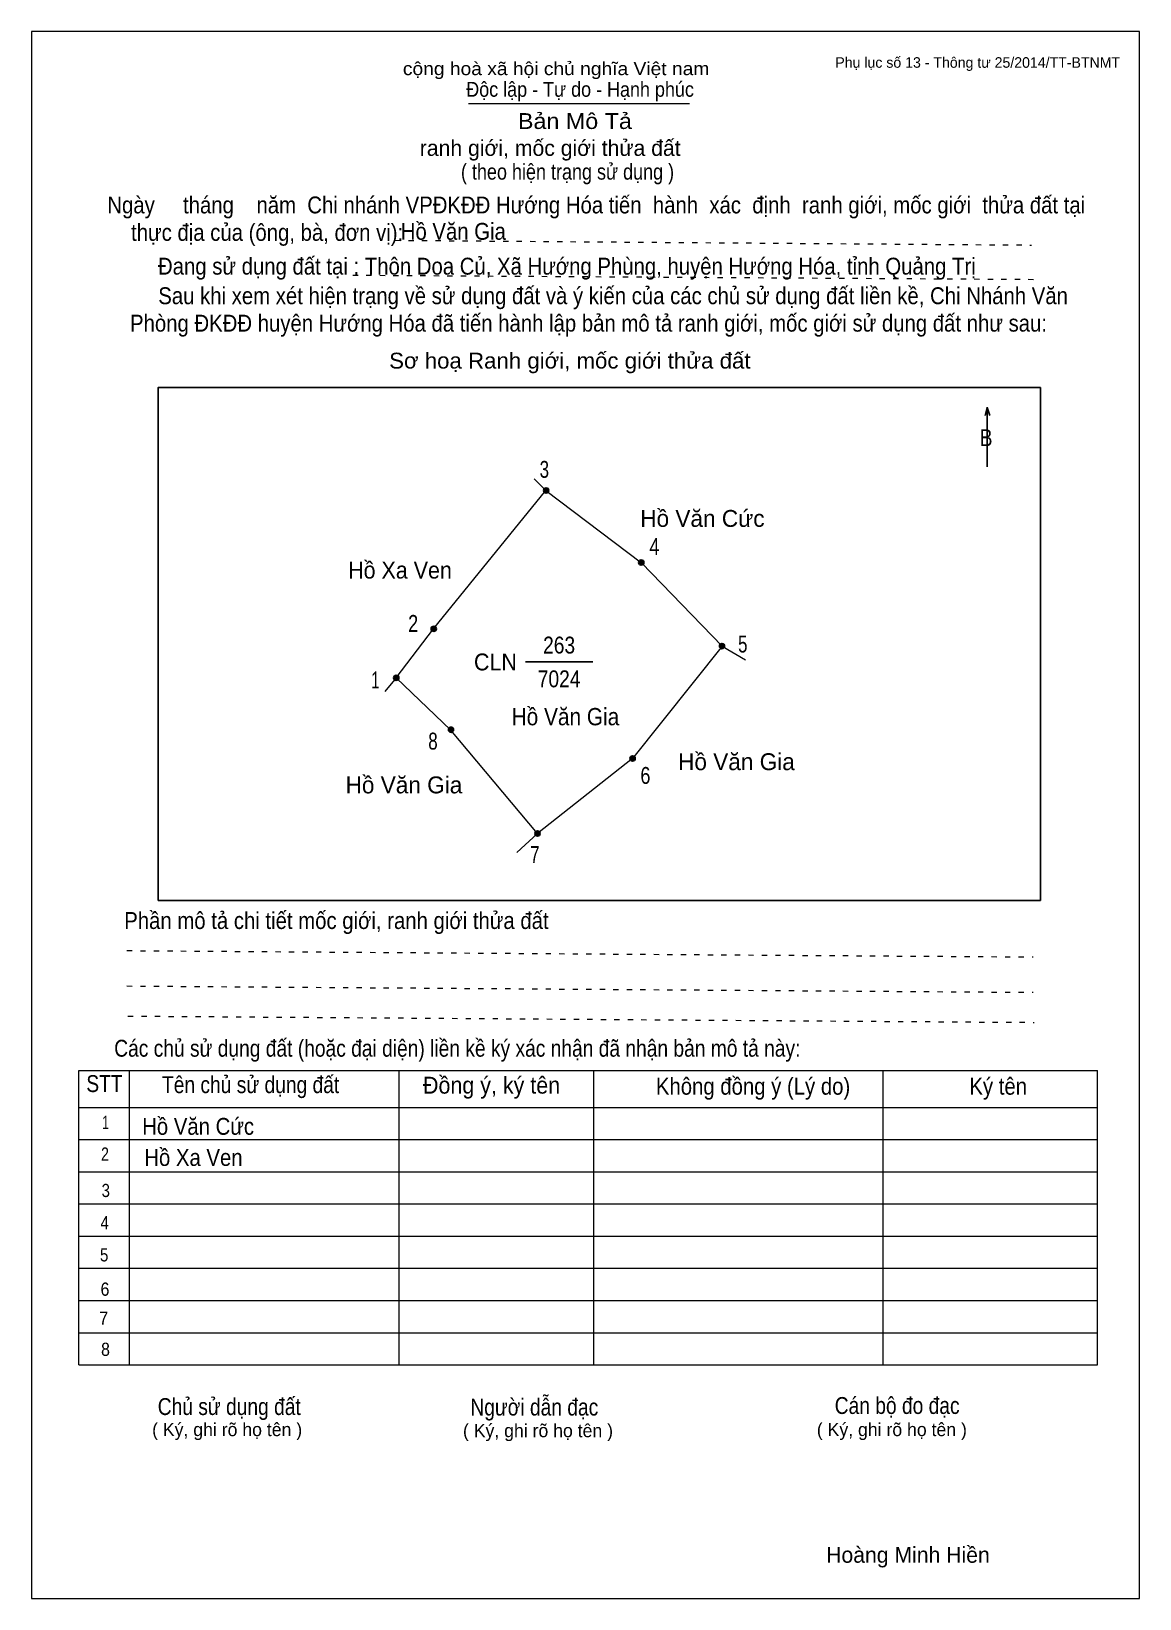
# Model space of a CAD drawing. Header units: centimetres. Extents: x 0 to 21, y 0 to 29.7.
import ezdxf
from ezdxf.enums import TextEntityAlignment as Align

# ---------------------------------------------------------------- set-up
doc = ezdxf.new("R2010")
doc.units = ezdxf.units.CM
doc.header["$LTSCALE"] = 0.13
doc.linetypes.add('DOTTED', pattern=[1.5, 0.3, -1.2])
for name, color, linetype, lineweight in [('1', 7, 'Continuous', 13), ('32', 7, 'Continuous', 25), ('33', 7, 'Continuous', 25), ('6', 7, 'Continuous', 13), ('62', 7, 'Continuous', 13)]:
    doc.layers.add(name, color=color, linetype=linetype, lineweight=lineweight)
for name, color, linetype in [('2', 7, 'Continuous'), ('34', 7, 'Continuous'), ('63', 7, 'Continuous')]:
    doc.layers.add(name, color=color, linetype=linetype)

msp = doc.modelspace()

# ---------------------------------------------------------------- hatches: boundary and pattern name
at = {"layer": '32'}
for points in [[(9.8042, 21, 1), (9.7042, 21, 1)], [(11.6067, 19.6345, 1), (11.5067, 19.6345, 1)], [(7.6739, 18.3782, 1), (7.5739, 18.3782, 1)], [(13.1361, 18.0504, 1), (13.0361, 18.0504, 1)], [(6.9639, 17.4496, 1), (6.8639, 17.4496, 1)], [(8.0017, 16.4664, 1), (7.9017, 16.4664, 1)], [(11.4429, 15.9202, 1), (11.3429, 15.9202, 1)], [(9.6403, 14.5, 1), (9.5403, 14.5, 1)]]:
    msp.add_hatch(color=256, dxfattribs=at).paths.add_polyline_path(points)

# ---------------------------------------------------------------- linework, layer by layer
at = {"layer": '1'}
msp.add_lwpolyline([(21, 0), (21, 29.7), (0, 29.7), (0, 0)], close=True, dxfattribs=at)
at = {"layer": '32'}
for centre in [(9.7542, 21), (11.5567, 19.6345), (7.6239, 18.3782), (13.0861, 18.0504), (6.9139, 17.4496), (7.9517, 16.4664), (11.3929, 15.9202), (9.5903, 14.5)]:
    msp.add_circle(centre, 0.05, dxfattribs=at)
at = {"layer": '33'}
msp.add_line((9.36, 17.75), (10.64, 17.75), dxfattribs=at)
at = {"layer": '6'}
for p, q in [((9.75, 21), (9.53, 21.22)), ((13.09, 18.05), (13.53, 17.79)), ((6.91, 17.45), (6.7, 17.19)), ((9.59, 14.5), (9.2, 14.14))]:
    msp.add_line(p, q, dxfattribs=at)
msp.add_lwpolyline([(9.75, 21), (11.56, 19.63), (13.09, 18.05), (11.39, 15.92), (9.59, 14.5), (7.95, 16.46), (6.91, 17.45), (7.62, 18.38)], close=True, dxfattribs=at)
at = {"layer": '62'}
for p, q in [((8.28, 28.33), (12.47, 28.33)), ((0.9, 10.01), (20.2, 10.01)), ((0.9, 4.43), (0.9, 10.01)), ((1.86, 4.43), (1.86, 10.01)), ((6.97, 4.43), (6.97, 9.99)), ((10.66, 4.43), (10.66, 9.99)), ((16.14, 4.43), (16.14, 10.01)), ((20.2, 4.43), (20.2, 10.01)), ((0.9, 9.31), (20.2, 9.31)), ((0.9, 8.7), (20.2, 8.7)), ((0.9, 8.09), (20.2, 8.09)), ((0.9, 7.48), (20.2, 7.48)), ((0.9, 6.87), (20.2, 6.87)), ((0.9, 6.26), (20.2, 6.26)), ((0.9, 5.65), (20.2, 5.65)), ((0.9, 5.04), (20.2, 5.04)), ((0.9, 4.43), (20.2, 4.43))]:
    msp.add_line(p, q, dxfattribs=at)
at = {"layer": '62', "linetype": 'DOTTED'}
for p, q in [((6.89, 25.74), (18.95, 25.65)), ((6.09, 25.08), (19.04, 25)), ((1.81, 12.28), (18.98, 12.16)), ((1.81, 11.61), (18.98, 11.49)), ((1.83, 11.04), (19, 10.92))]:
    msp.add_line(p, q, dxfattribs=at)
at = {"layer": '62', "lineweight": 25}
for p, q in [((18.11, 22.58), (18.11, 21.45)), ((18.11, 22.57), (18.07, 22.42)), ((18.11, 22.57), (18.16, 22.42))]:
    msp.add_line(p, q, dxfattribs=at)
msp.add_lwpolyline([(2.4, 13.23), (19.12, 13.23), (19.12, 22.95), (2.4, 22.95)], close=True, dxfattribs=at)

# ---------------------------------------------------------------- texts
at = {"layer": '2', "width": 0.9}
msp.add_text('Hồ Văn Gia', height=0.3277, dxfattribs=at).set_placement((10.12, 16.55), align=Align.CENTER)
at = {"layer": '32'}
for s, width, p in [('3', 0.75, (9.72, 21.24)), ('4', 0.8, (11.805, 19.78)), ('2', 0.8, (7.235, 18.32)), ('5', 0.75, (13.48, 17.93)), ('1', 0.65, (6.52, 17.25)), ('8', 0.75, (7.61, 16.09)), ('6', 0.8, (11.635, 15.44)), ('7', 0.75, (9.54, 13.94))]:
    msp.add_text(s, height=0.32, dxfattribs=dict(at, width=width)).set_placement(p, align=Align.CENTER)
at = {"layer": '33'}
for s, p in [('Hồ Văn Cức', (12.715, 20.31)), ('Hồ Văn Gia', (13.36, 15.7)), ('Hồ Văn Gia', (7.06, 15.26))]:
    msp.add_text(s, height=0.32, dxfattribs=at).set_placement(p, align=Align.CENTER)
for s, width, p in [('Hồ Xa Ven', 0.95, (6.985, 19.33)), ('263', 0.85, (10, 17.91)), ('7024', 0.85, (10, 17.27))]:
    msp.add_text(s, height=0.32, dxfattribs=dict(at, width=width)).set_placement(p, align=Align.CENTER)
at = {"layer": '33', "width": 0.95}
msp.add_text('CLN', height=0.32, dxfattribs=at).set_placement((9.2, 17.59), align=Align.RIGHT)
at = {"layer": '34', "width": 0.9}
for s, p in [('Hồ Văn Gia', (7, 25.75)), ('Hồ Văn Cức', (2.1, 8.79)), ('Hồ Xa Ven', (2.14, 8.2))]:
    msp.add_text(s, height=0.32, dxfattribs=at).set_placement(p)
at = {"layer": '62'}
for s, height, width, p in [('cộng hoà xã hội chủ nghĩa Việt nam', 0.2474, 1.1, (7.04, 28.87)), ('Độc lập - Tự do - Hạnh phúc', 0.2828, 0.9, (8.24, 28.46)), ('Bản Mô Tả', 0.3, 1.1, (9.22, 27.85)), ('( theo hiện trạng sử dụng )', 0.3, 0.85, (8.14, 26.89)), ('Ngày     tháng    năm  Chi nhánh VPĐKĐĐ Hướng Hóa tiến  hành  xác  định  ranh giới, mốc giới  thửa đất tại ', 0.32, 0.9, (1.44, 26.25)), ('thực địa của (ông, bà, đơn vị): ', 0.32, 0.9, (1.89, 25.73)), ('Đang sử dụng đất tại : Thôn Doa Củ, Xã Hướng Phùng, huyện Hướng Hóa, tỉnh Quảng Trị', 0.32, 0.9, (2.4, 25.09)), ('     Sau khi xem xét hiện trạng về sử dụng đất và ý kiến của các chủ sử dụng đất liền kề, Chi Nhánh Văn ', 0.32, 0.9, (1.87, 24.53)), ('Phòng ĐKĐĐ huyện Hướng Hóa đã tiến hành lập bản mô tả ranh giới, mốc giới sử dụng đất như sau:', 0.32, 0.9, (1.87, 24.01)), ('Sơ hoạ Ranh giới, mốc giới thửa đất', 0.3, 1.05, (6.78, 23.31)), ('B', 0.32, 0.85, (17.97, 21.84)), ('Phần mô tả chi tiết mốc giới, ranh giới thửa đất ', 0.32, 0.9, (1.76, 12.69)), ('Các chủ sử dụng đất (hoặc đại diện) liền kề ký xác nhận đã nhận bản mô tả này:', 0.32, 0.85, (1.57, 10.27))]:
    msp.add_text(s, height=height, dxfattribs=dict(at, width=width)).set_placement(p)
msp.add_text('ranh giới, mốc giới thửa đất', height=0.3, dxfattribs=at).set_placement((7.36, 27.34))
for s, height, width, p in [('STT', 0.32, 0.85, (1.385, 9.6)), ('Tên chủ sử dụng đất', 0.32, 0.85, (4.155, 9.58)), ('Đồng ý, ký tên', 0.32, 0.95, (8.72, 9.57)), ('Không đồng ý (Lý do)', 0.32, 0.9, (13.675, 9.55)), ('Ký tên', 0.32, 0.9, (18.32, 9.55)), ('1', 0.25, 0.7, (1.405, 8.9)), ('2', 0.25, 0.8, (1.395, 8.3)), ('3', 0.25, 0.85, (1.41, 7.61)), ('4', 0.25, 0.85, (1.39, 7)), ('5', 0.25, 0.85, (1.38, 6.39)), ('6', 0.25, 0.9, (1.395, 5.74)), ('7', 0.25, 0.95, (1.37, 5.19)), ('8', 0.25, 0.9, (1.405, 4.6)), ('Người dẫn đạc', 0.32, 0.85, (9.53, 3.47)), ('Chủ sử dụng đất', 0.32, 0.85, (3.75, 3.48)), ('Cán bộ đo đạc', 0.32, 0.85, (16.405, 3.5))]:
    msp.add_text(s, height=height, dxfattribs=dict(at, width=width)).set_placement(p, align=Align.CENTER)
for p in [(3.71, 3.08), (9.6, 3.06), (16.305, 3.08)]:
    msp.add_text('( Ký, ghi rõ họ tên )', height=0.25, dxfattribs=at).set_placement(p, align=Align.CENTER)
at = {"layer": '63'}
msp.add_text('Phụ lục số 13 - Thông tư 25/2014/TT-BTNMT', height=0.2, dxfattribs=at).set_placement((20.63, 29.01), align=Align.RIGHT)
msp.add_text('Hoàng Minh Hiền', height=0.3, dxfattribs=at).set_placement((16.61, 0.68), align=Align.CENTER)

doc.saveas('drawing.dxf')
